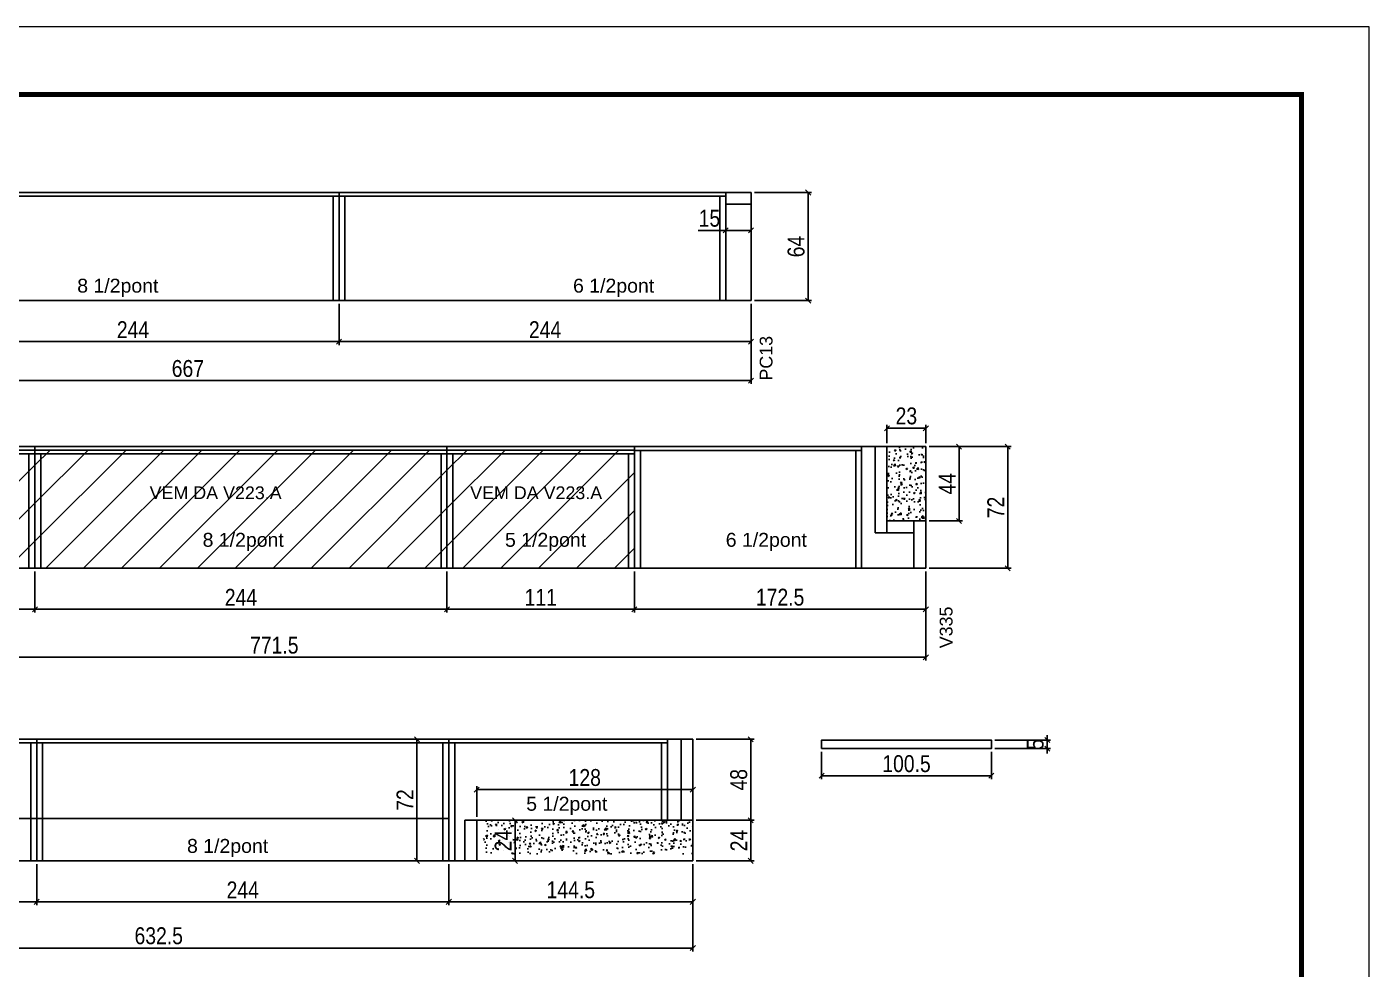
# Model space of a CAD drawing. Extents: x -3394 to 16474, y -5031 to 14397.
# Drawn here: x 9717 to 10512, y 9244 to 9802 of the extents above; entities that cross this region are included whole.
import ezdxf

# ---------------------------------------------------------------- set-up
doc = ezdxf.new("R2010")
doc.units = 0
doc.linetypes.add('DASHED', pattern=[0.75, 0.5, -0.25])
doc.layers.get('0').update_dxf_attribs({"linetype": 'CONTINUOUS'})
doc.layers.get('Defpoints').update_dxf_attribs({"linetype": 'CONTINUOUS'})
for name, color, linetype in [('COTA', 241, 'CONTINUOUS'), ('NOMENCLATURA', 7, 'CONTINUOUS'), ('Painéis', 200, 'CONTINUOUS'), ('PONTALETE', 7, 'CONTINUOUS'), ('SARR_2.2x7', 40, 'CONTINUOUS'), ('SARR_3.5x7', 81, 'CONTINUOUS')]:
    doc.layers.add(name, color=color, linetype=linetype)
for name, color, linetype, lineweight in [('Folhas', 255, 'CONTINUOUS', 9), ('REAPROVEITAMENTO', 251, 'CONTINUOUS', 9), ('SARRAFO DE PRESSAO', 251, 'DASHED', 9)]:
    doc.layers.add(name, color=color, linetype=linetype, lineweight=lineweight)
doc.styles.add('ARIAL', font='arial.ttf')
doc.styles.add('COTA TECNICA', font='techl___.ttf', dxfattribs={"height": 10})
doc.dimstyles.new('PAINEL', dxfattribs={"dimtxt": 10, "dimasz": 3, "dimexe": 3, "dimexo": 3, "dimgap": 3, "dimtad": 1, "dimdec": 1, "dimzin": 12, "dimdsep": 46, "dimtxsty": 'COTA TECNICA', "dimblk1": 'OBLIQUE', "dimblk2": 'OBLIQUE', "dimsah": 1, "dimcen": 0.9, "dimclrd": 4, "dimclre": 4, "dimclrt": 240, "dimadec": 1, "dimazin": 3, "dimtfac": 1, "dimtdec": 1, "dimtmove": 0, "dimatfit": 3, "dimfxl": 1, "dimtolj": 1, "dimtzin": 12, "dimarcsym": 0})

# ---------------------------------------------------------------- blocks, each defined once
blk = doc.blocks.new('9999999999')
at = {"layer": 'Folhas'}
blk.add_lwpolyline([(98138.98, 34190.21), (99623.98, 34190.21), (99623.98, 35240.21), (98138.98, 35240.21)], close=True, dxfattribs=at)
at = {"layer": 'Folhas', "color": 30, "const_width": 3}
blk.add_lwpolyline([(98213.98, 34230.21), (99583.98, 34230.21), (99583.98, 35200.21), (98213.98, 35200.21)], close=True, dxfattribs=at)
blk = doc.blocks.new('_Oblique')
at = {"color": 0, "linetype": 'ByBlock', "lineweight": -2}
blk.add_line((-0.5, -0.5), (0.5, 0.5), dxfattribs=at)
blk = doc.blocks.new('*D518')
at = {"layer": 'COTA', "color": 4, "linetype": 'Continuous', "lineweight": -2, "transparency": 16777216}
for p, q in [((9658.27, 9638.15), (9658.27, 9613.84)), ((9902.27, 9638.15), (9902.27, 9613.84)), ((9658.27, 9615.84), (9902.27, 9615.84))]:
    blk.add_line(p, q, dxfattribs=at)
at = {"layer": 'Defpoints', "color": 0, "linetype": 'Continuous', "transparency": 16777216}
for p in [(9658.27, 9640.15), (9902.27, 9640.15), (9902.27, 9615.84)]:
    blk.add_point(p, dxfattribs=at)
at = {"layer": 'COTA', "color": 4, "linetype": 'Continuous', "lineweight": -2, "transparency": 16777216, "xscale": 3, "yscale": 3, "zscale": 3, "rotation": 180}
blk.add_blockref('_Oblique', (9658.27, 9615.84), dxfattribs=at)
at = {"layer": 'COTA', "color": 4, "linetype": 'Continuous', "lineweight": -2, "transparency": 16777216, "xscale": 3, "yscale": 3, "zscale": 3}
blk.add_blockref('_Oblique', (9902.27, 9615.84), dxfattribs=at)
at = {"layer": 'COTA', "color": 240, "linetype": 'Continuous', "transparency": 16777216, "insert": (9780.27, 9622.92), "char_height": 10, "attachment_point": 5, "style": 'COTA TECNICA'}
blk.add_mtext('\\A1;244', dxfattribs=at)
blk = doc.blocks.new('*D523')
at = {"layer": 'COTA', "color": 4, "linetype": 'Continuous', "lineweight": -2, "transparency": 16777216}
for p, q in [((9902.27, 9638.15), (9902.27, 9613.84)), ((10146.27, 9638.15), (10146.27, 9613.84)), ((9902.27, 9615.84), (10146.27, 9615.84))]:
    blk.add_line(p, q, dxfattribs=at)
at = {"layer": 'Defpoints', "color": 0, "linetype": 'Continuous', "transparency": 16777216}
for p in [(9902.27, 9640.15), (10146.27, 9640.15), (10146.27, 9615.84)]:
    blk.add_point(p, dxfattribs=at)
at = {"layer": 'COTA', "color": 4, "linetype": 'Continuous', "lineweight": -2, "transparency": 16777216, "xscale": 3, "yscale": 3, "zscale": 3, "rotation": 180}
blk.add_blockref('_Oblique', (9902.27, 9615.84), dxfattribs=at)
at = {"layer": 'COTA', "color": 4, "linetype": 'Continuous', "lineweight": -2, "transparency": 16777216, "xscale": 3, "yscale": 3, "zscale": 3}
blk.add_blockref('_Oblique', (10146.27, 9615.84), dxfattribs=at)
at = {"layer": 'COTA', "color": 240, "linetype": 'Continuous', "transparency": 16777216, "insert": (10024.27, 9622.92), "char_height": 10, "attachment_point": 5, "style": 'COTA TECNICA'}
blk.add_mtext('\\A1;244', dxfattribs=at)
blk = doc.blocks.new('*D526')
at = {"layer": 'COTA', "color": 4, "linetype": 'Continuous', "lineweight": -2, "transparency": 16777216}
for p, q in [((10251.7, 9553.64), (10300.21, 9553.64)), ((10298.21, 9553.64), (10298.21, 9481.64)), ((10251.7, 9481.64), (10300.21, 9481.64))]:
    blk.add_line(p, q, dxfattribs=at)
at = {"layer": 'Defpoints', "color": 0, "linetype": 'Continuous', "transparency": 16777216}
for p in [(10249.7, 9553.64), (10249.7, 9481.64), (10298.21, 9481.64)]:
    blk.add_point(p, dxfattribs=at)
at = {"layer": 'COTA', "color": 4, "linetype": 'Continuous', "lineweight": -2, "transparency": 16777216, "xscale": 3, "yscale": 3, "zscale": 3}
for p, rotation in [((10298.21, 9553.64), 90), ((10298.21, 9481.64), 270)]:
    blk.add_blockref('_Oblique', p, dxfattribs=dict(at, rotation=rotation))
at = {"layer": 'COTA', "color": 240, "linetype": 'Continuous', "transparency": 16777216, "insert": (10291.14, 9517.64), "char_height": 10, "attachment_point": 5, "rotation": 90, "style": 'COTA TECNICA'}
blk.add_mtext('\\A1;72', dxfattribs=at)
blk = doc.blocks.new('*D527')
at = {"layer": 'COTA', "color": 4, "linetype": 'Continuous', "lineweight": -2, "transparency": 16777216}
for p, q in [((10077.2, 9479.64), (10077.2, 9455.34)), ((10249.7, 9479.64), (10249.7, 9455.34)), ((10077.2, 9457.34), (10249.7, 9457.34))]:
    blk.add_line(p, q, dxfattribs=at)
at = {"layer": 'Defpoints', "color": 0, "linetype": 'Continuous', "transparency": 16777216}
for p in [(10077.2, 9481.64), (10249.7, 9481.64), (10249.7, 9457.34)]:
    blk.add_point(p, dxfattribs=at)
at = {"layer": 'COTA', "color": 4, "linetype": 'Continuous', "lineweight": -2, "transparency": 16777216, "xscale": 3, "yscale": 3, "zscale": 3, "rotation": 180}
blk.add_blockref('_Oblique', (10077.2, 9457.34), dxfattribs=at)
at = {"layer": 'COTA', "color": 4, "linetype": 'Continuous', "lineweight": -2, "transparency": 16777216, "xscale": 3, "yscale": 3, "zscale": 3}
blk.add_blockref('_Oblique', (10249.7, 9457.34), dxfattribs=at)
at = {"layer": 'COTA', "color": 240, "linetype": 'Continuous', "transparency": 16777216, "insert": (10163.45, 9464.45), "char_height": 10, "attachment_point": 5, "style": 'COTA TECNICA'}
blk.add_mtext('\\A1;172.5', dxfattribs=at)
blk = doc.blocks.new('*D524')
at = {"layer": 'COTA', "color": 4, "linetype": 'Continuous', "lineweight": -2, "transparency": 16777216}
for p, q in [((9722.2, 9479.64), (9722.2, 9455.34)), ((9966.2, 9479.64), (9966.2, 9455.34)), ((9722.2, 9457.34), (9966.2, 9457.34))]:
    blk.add_line(p, q, dxfattribs=at)
at = {"layer": 'Defpoints', "color": 0, "linetype": 'Continuous', "transparency": 16777216}
for p in [(9722.2, 9481.64), (9966.2, 9481.64), (9966.2, 9457.34)]:
    blk.add_point(p, dxfattribs=at)
at = {"layer": 'COTA', "color": 4, "linetype": 'Continuous', "lineweight": -2, "transparency": 16777216, "xscale": 3, "yscale": 3, "zscale": 3, "rotation": 180}
blk.add_blockref('_Oblique', (9722.2, 9457.34), dxfattribs=at)
at = {"layer": 'COTA', "color": 4, "linetype": 'Continuous', "lineweight": -2, "transparency": 16777216, "xscale": 3, "yscale": 3, "zscale": 3}
blk.add_blockref('_Oblique', (9966.2, 9457.34), dxfattribs=at)
at = {"layer": 'COTA', "color": 240, "linetype": 'Continuous', "transparency": 16777216, "insert": (9844.2, 9464.41), "char_height": 10, "attachment_point": 5, "style": 'COTA TECNICA'}
blk.add_mtext('\\A1;244', dxfattribs=at)
blk = doc.blocks.new('*D525')
at = {"layer": 'COTA', "color": 4, "linetype": 'Continuous', "lineweight": -2, "transparency": 16777216}
for p, q in [((9478.2, 9479.64), (9478.2, 9455.34)), ((9722.2, 9479.64), (9722.2, 9455.34)), ((9478.2, 9457.34), (9722.2, 9457.34))]:
    blk.add_line(p, q, dxfattribs=at)
at = {"layer": 'Defpoints', "color": 0, "linetype": 'Continuous', "transparency": 16777216}
for p in [(9478.2, 9481.64), (9722.2, 9481.64), (9722.2, 9457.34)]:
    blk.add_point(p, dxfattribs=at)
at = {"layer": 'COTA', "color": 4, "linetype": 'Continuous', "lineweight": -2, "transparency": 16777216, "xscale": 3, "yscale": 3, "zscale": 3, "rotation": 180}
blk.add_blockref('_Oblique', (9478.2, 9457.34), dxfattribs=at)
at = {"layer": 'COTA', "color": 4, "linetype": 'Continuous', "lineweight": -2, "transparency": 16777216, "xscale": 3, "yscale": 3, "zscale": 3}
blk.add_blockref('_Oblique', (9722.2, 9457.34), dxfattribs=at)
at = {"layer": 'COTA', "color": 240, "linetype": 'Continuous', "transparency": 16777216, "insert": (9600.2, 9464.41), "char_height": 10, "attachment_point": 5, "style": 'COTA TECNICA'}
blk.add_mtext('\\A1;244', dxfattribs=at)
blk = doc.blocks.new('*D528')
at = {"layer": 'COTA', "color": 4, "linetype": 'Continuous', "lineweight": -2, "transparency": 16777216}
for p, q in [((10251.7, 9553.64), (10271.39, 9553.64)), ((10269.39, 9553.64), (10269.39, 9509.64)), ((10251.7, 9509.64), (10271.39, 9509.64))]:
    blk.add_line(p, q, dxfattribs=at)
at = {"layer": 'Defpoints', "color": 0, "linetype": 'Continuous', "transparency": 16777216}
for p in [(10249.7, 9553.64), (10249.7, 9509.64), (10269.39, 9509.64)]:
    blk.add_point(p, dxfattribs=at)
at = {"layer": 'COTA', "color": 4, "linetype": 'Continuous', "lineweight": -2, "transparency": 16777216, "xscale": 3, "yscale": 3, "zscale": 3}
for p, rotation in [((10269.39, 9553.64), 90), ((10269.39, 9509.64), 270)]:
    blk.add_blockref('_Oblique', p, dxfattribs=dict(at, rotation=rotation))
at = {"layer": 'COTA', "color": 240, "linetype": 'Continuous', "transparency": 16777216, "insert": (10262.32, 9531.64), "char_height": 10, "attachment_point": 5, "rotation": 90, "style": 'COTA TECNICA'}
blk.add_mtext('\\A1;44', dxfattribs=at)
blk = doc.blocks.new('*D529')
at = {"layer": 'COTA', "color": 4, "linetype": 'Continuous', "lineweight": -2, "transparency": 16777216}
for p, q in [((10226.7, 9555.64), (10226.7, 9566.57)), ((10226.7, 9564.57), (10249.7, 9564.57)), ((10249.7, 9555.64), (10249.7, 9566.57))]:
    blk.add_line(p, q, dxfattribs=at)
at = {"layer": 'Defpoints', "color": 0, "linetype": 'Continuous', "transparency": 16777216}
for p in [(10249.7, 9564.57), (10226.7, 9553.64), (10249.7, 9553.64)]:
    blk.add_point(p, dxfattribs=at)
at = {"layer": 'COTA', "color": 4, "linetype": 'Continuous', "lineweight": -2, "transparency": 16777216, "xscale": 3, "yscale": 3, "zscale": 3, "rotation": 180}
blk.add_blockref('_Oblique', (10226.7, 9564.57), dxfattribs=at)
at = {"layer": 'COTA', "color": 4, "linetype": 'Continuous', "lineweight": -2, "transparency": 16777216, "xscale": 3, "yscale": 3, "zscale": 3}
blk.add_blockref('_Oblique', (10249.7, 9564.57), dxfattribs=at)
at = {"layer": 'COTA', "color": 240, "linetype": 'Continuous', "transparency": 16777216, "insert": (10238.2, 9571.79), "char_height": 10, "attachment_point": 5, "style": 'COTA TECNICA'}
blk.add_mtext('\\A1;23', dxfattribs=at)
blk = doc.blocks.new('*D530')
at = {"layer": 'COTA', "color": 4, "linetype": 'Continuous', "lineweight": -2, "transparency": 16777216}
for p, q in [((10148.27, 9704.15), (10182.03, 9704.15)), ((10180.03, 9704.15), (10180.03, 9640.15)), ((10148.27, 9640.15), (10182.03, 9640.15))]:
    blk.add_line(p, q, dxfattribs=at)
at = {"layer": 'Defpoints', "color": 0, "linetype": 'Continuous', "transparency": 16777216}
for p in [(10146.27, 9704.15), (10146.27, 9640.15), (10180.03, 9640.15)]:
    blk.add_point(p, dxfattribs=at)
at = {"layer": 'COTA', "color": 4, "linetype": 'Continuous', "lineweight": -2, "transparency": 16777216, "xscale": 3, "yscale": 3, "zscale": 3}
for p, rotation in [((10180.03, 9704.15), 90), ((10180.03, 9640.15), 270)]:
    blk.add_blockref('_Oblique', p, dxfattribs=dict(at, rotation=rotation))
at = {"layer": 'COTA', "color": 240, "linetype": 'Continuous', "transparency": 16777216, "insert": (10172.93, 9672.15), "char_height": 10, "attachment_point": 5, "rotation": 90, "style": 'COTA TECNICA'}
blk.add_mtext('\\A1;64', dxfattribs=at)
blk = doc.blocks.new('*D532')
at = {"layer": 'COTA', "color": 4, "linetype": 'Continuous', "lineweight": -2, "transparency": 16777216}
for p, q in [((9479.27, 9306.38), (9479.27, 9282.08)), ((9723.27, 9306.38), (9723.27, 9282.08)), ((9479.27, 9284.08), (9723.27, 9284.08))]:
    blk.add_line(p, q, dxfattribs=at)
at = {"layer": 'Defpoints', "color": 0, "linetype": 'Continuous', "transparency": 16777216}
for p in [(9479.27, 9308.38), (9723.27, 9308.38), (9723.27, 9284.08)]:
    blk.add_point(p, dxfattribs=at)
at = {"layer": 'COTA', "color": 4, "linetype": 'Continuous', "lineweight": -2, "transparency": 16777216, "xscale": 3, "yscale": 3, "zscale": 3, "rotation": 180}
blk.add_blockref('_Oblique', (9479.27, 9284.08), dxfattribs=at)
at = {"layer": 'COTA', "color": 4, "linetype": 'Continuous', "lineweight": -2, "transparency": 16777216, "xscale": 3, "yscale": 3, "zscale": 3}
blk.add_blockref('_Oblique', (9723.27, 9284.08), dxfattribs=at)
at = {"layer": 'COTA', "color": 240, "linetype": 'Continuous', "transparency": 16777216, "insert": (9601.27, 9291.15), "char_height": 10, "attachment_point": 5, "style": 'COTA TECNICA'}
blk.add_mtext('\\A1;244', dxfattribs=at)
blk = doc.blocks.new('*D531')
at = {"layer": 'COTA', "color": 4, "linetype": 'Continuous', "lineweight": -2, "transparency": 16777216}
for p, q in [((9723.27, 9306.38), (9723.27, 9282.08)), ((9967.27, 9306.38), (9967.27, 9282.08)), ((9723.27, 9284.08), (9967.27, 9284.08))]:
    blk.add_line(p, q, dxfattribs=at)
at = {"layer": 'Defpoints', "color": 0, "linetype": 'Continuous', "transparency": 16777216}
for p in [(9723.27, 9308.38), (9967.27, 9308.38), (9967.27, 9284.08)]:
    blk.add_point(p, dxfattribs=at)
at = {"layer": 'COTA', "color": 4, "linetype": 'Continuous', "lineweight": -2, "transparency": 16777216, "xscale": 3, "yscale": 3, "zscale": 3, "rotation": 180}
blk.add_blockref('_Oblique', (9723.27, 9284.08), dxfattribs=at)
at = {"layer": 'COTA', "color": 4, "linetype": 'Continuous', "lineweight": -2, "transparency": 16777216, "xscale": 3, "yscale": 3, "zscale": 3}
blk.add_blockref('_Oblique', (9967.27, 9284.08), dxfattribs=at)
at = {"layer": 'COTA', "color": 240, "linetype": 'Continuous', "transparency": 16777216, "insert": (9845.27, 9291.15), "char_height": 10, "attachment_point": 5, "style": 'COTA TECNICA'}
blk.add_mtext('\\A1;244', dxfattribs=at)
blk = doc.blocks.new('*D533')
at = {"layer": 'COTA', "color": 4, "linetype": 'Continuous', "lineweight": -2, "transparency": 16777216}
for p, q in [((9479.27, 9657.15), (9479.27, 9590.77)), ((10146.27, 9638.15), (10146.27, 9590.77)), ((9479.27, 9592.77), (10146.27, 9592.77))]:
    blk.add_line(p, q, dxfattribs=at)
at = {"layer": 'Defpoints', "color": 0, "linetype": 'Continuous', "transparency": 16777216}
for p in [(9479.27, 9659.15), (10146.27, 9640.15), (10146.27, 9592.77)]:
    blk.add_point(p, dxfattribs=at)
at = {"layer": 'COTA', "color": 4, "linetype": 'Continuous', "lineweight": -2, "transparency": 16777216, "xscale": 3, "yscale": 3, "zscale": 3, "rotation": 180}
blk.add_blockref('_Oblique', (9479.27, 9592.77), dxfattribs=at)
at = {"layer": 'COTA', "color": 4, "linetype": 'Continuous', "lineweight": -2, "transparency": 16777216, "xscale": 3, "yscale": 3, "zscale": 3}
blk.add_blockref('_Oblique', (10146.27, 9592.77), dxfattribs=at)
at = {"layer": 'COTA', "color": 240, "linetype": 'Continuous', "transparency": 16777216, "insert": (9812.77, 9599.87), "char_height": 10, "attachment_point": 5, "style": 'COTA TECNICA'}
blk.add_mtext('\\A1;667', dxfattribs=at)
blk = doc.blocks.new('*D534')
at = {"layer": 'COTA', "color": 4, "linetype": 'Continuous', "lineweight": -2, "transparency": 16777216}
for p, q in [((10131.27, 9695.15), (10131.27, 9679.73)), ((10146.27, 9695.15), (10146.27, 9679.73)), ((10131.27, 9681.73), (10114.9, 9681.73)), ((10146.27, 9681.73), (10131.27, 9681.73))]:
    blk.add_line(p, q, dxfattribs=at)
at = {"layer": 'Defpoints', "color": 0, "linetype": 'Continuous', "transparency": 16777216}
for p in [(10131.27, 9697.15), (10146.27, 9697.15), (10131.27, 9681.73)]:
    blk.add_point(p, dxfattribs=at)
at = {"layer": 'COTA', "color": 4, "linetype": 'Continuous', "lineweight": -2, "transparency": 16777216, "xscale": 3, "yscale": 3, "zscale": 3, "rotation": 180}
blk.add_blockref('_Oblique', (10131.27, 9681.73), dxfattribs=at)
at = {"layer": 'COTA', "color": 4, "linetype": 'Continuous', "lineweight": -2, "transparency": 16777216, "xscale": 3, "yscale": 3, "zscale": 3}
blk.add_blockref('_Oblique', (10146.27, 9681.73), dxfattribs=at)
at = {"layer": 'COTA', "color": 240, "linetype": 'Continuous', "transparency": 16777216, "insert": (10121.58, 9688.84), "char_height": 10, "attachment_point": 5, "style": 'COTA TECNICA'}
blk.add_mtext('\\A1;15', dxfattribs=at)
blk = doc.blocks.new('*D535')
at = {"layer": 'COTA', "color": 4, "linetype": 'Continuous', "lineweight": -2, "transparency": 16777216}
for p, q in [((9478.2, 9477.64), (9478.2, 9426.93)), ((10249.7, 9477.64), (10249.7, 9426.93)), ((9478.2, 9428.93), (10249.7, 9428.93))]:
    blk.add_line(p, q, dxfattribs=at)
at = {"layer": 'Defpoints', "color": 0, "linetype": 'Continuous', "transparency": 16777216}
for p in [(9478.2, 9479.64), (10249.7, 9479.64), (10249.7, 9428.93)]:
    blk.add_point(p, dxfattribs=at)
at = {"layer": 'COTA', "color": 4, "linetype": 'Continuous', "lineweight": -2, "transparency": 16777216, "xscale": 3, "yscale": 3, "zscale": 3, "rotation": 180}
blk.add_blockref('_Oblique', (9478.2, 9428.93), dxfattribs=at)
at = {"layer": 'COTA', "color": 4, "linetype": 'Continuous', "lineweight": -2, "transparency": 16777216, "xscale": 3, "yscale": 3, "zscale": 3}
blk.add_blockref('_Oblique', (10249.7, 9428.93), dxfattribs=at)
at = {"layer": 'COTA', "color": 240, "linetype": 'Continuous', "transparency": 16777216, "insert": (9863.95, 9436.04), "char_height": 10, "attachment_point": 5, "style": 'COTA TECNICA'}
blk.add_mtext('\\A1;771.5', dxfattribs=at)
blk = doc.blocks.new('*D537')
at = {"layer": 'COTA', "color": 4, "linetype": 'Continuous', "lineweight": -2, "transparency": 16777216}
for p, q in [((9966.2, 9479.64), (9966.2, 9455.34)), ((10077.2, 9479.64), (10077.2, 9455.34)), ((9966.2, 9457.34), (10077.2, 9457.34))]:
    blk.add_line(p, q, dxfattribs=at)
at = {"layer": 'Defpoints', "color": 0, "linetype": 'Continuous', "transparency": 16777216}
for p in [(9966.2, 9481.64), (10077.2, 9481.64), (10077.2, 9457.34)]:
    blk.add_point(p, dxfattribs=at)
at = {"layer": 'COTA', "color": 4, "linetype": 'Continuous', "lineweight": -2, "transparency": 16777216, "xscale": 3, "yscale": 3, "zscale": 3, "rotation": 180}
blk.add_blockref('_Oblique', (9966.2, 9457.34), dxfattribs=at)
at = {"layer": 'COTA', "color": 4, "linetype": 'Continuous', "lineweight": -2, "transparency": 16777216, "xscale": 3, "yscale": 3, "zscale": 3}
blk.add_blockref('_Oblique', (10077.2, 9457.34), dxfattribs=at)
at = {"layer": 'COTA', "color": 240, "linetype": 'Continuous', "transparency": 16777216, "insert": (10021.7, 9464.4), "char_height": 10, "attachment_point": 5, "style": 'COTA TECNICA'}
blk.add_mtext('\\A1;111', dxfattribs=at)
blk = doc.blocks.new('*D538')
at = {"layer": 'COTA', "color": 4, "linetype": 'Continuous', "lineweight": -2, "transparency": 16777216}
for p, q in [((9479.27, 9306.38), (9479.27, 9254.73)), ((10111.77, 9306.38), (10111.77, 9254.73)), ((9479.27, 9256.73), (10111.77, 9256.73))]:
    blk.add_line(p, q, dxfattribs=at)
at = {"layer": 'Defpoints', "color": 0, "linetype": 'Continuous', "transparency": 16777216}
for p in [(9479.27, 9308.38), (10111.77, 9308.38), (10111.77, 9256.73)]:
    blk.add_point(p, dxfattribs=at)
at = {"layer": 'COTA', "color": 4, "linetype": 'Continuous', "lineweight": -2, "transparency": 16777216, "xscale": 3, "yscale": 3, "zscale": 3, "rotation": 180}
blk.add_blockref('_Oblique', (9479.27, 9256.73), dxfattribs=at)
at = {"layer": 'COTA', "color": 4, "linetype": 'Continuous', "lineweight": -2, "transparency": 16777216, "xscale": 3, "yscale": 3, "zscale": 3}
blk.add_blockref('_Oblique', (10111.77, 9256.73), dxfattribs=at)
at = {"layer": 'COTA', "color": 240, "linetype": 'Continuous', "transparency": 16777216, "insert": (9795.52, 9263.95), "char_height": 10, "attachment_point": 5, "style": 'COTA TECNICA'}
blk.add_mtext('\\A1;632.5', dxfattribs=at)
blk = doc.blocks.new('*D544')
at = {"layer": 'COTA', "color": 4, "linetype": 'Continuous', "lineweight": -2, "transparency": 16777216}
for p, q in [((9965.27, 9380.38), (9946.42, 9380.38)), ((9948.42, 9380.38), (9948.42, 9308.38)), ((9965.27, 9308.38), (9946.42, 9308.38))]:
    blk.add_line(p, q, dxfattribs=at)
at = {"layer": 'Defpoints', "color": 0, "linetype": 'Continuous', "transparency": 16777216}
for p in [(9967.27, 9380.38), (9948.42, 9308.38), (9967.27, 9308.38)]:
    blk.add_point(p, dxfattribs=at)
at = {"layer": 'COTA', "color": 4, "linetype": 'Continuous', "lineweight": -2, "transparency": 16777216, "xscale": 3, "yscale": 3, "zscale": 3}
for p, rotation in [((9948.42, 9380.38), 90), ((9948.42, 9308.38), 270)]:
    blk.add_blockref('_Oblique', p, dxfattribs=dict(at, rotation=rotation))
at = {"layer": 'COTA', "color": 240, "linetype": 'Continuous', "transparency": 16777216, "insert": (9941.35, 9344.38), "char_height": 10, "attachment_point": 5, "rotation": 90, "style": 'COTA TECNICA'}
blk.add_mtext('\\A1;72', dxfattribs=at)
blk = doc.blocks.new('*D545')
at = {"layer": 'COTA', "color": 4, "linetype": 'Continuous', "lineweight": -2, "transparency": 16777216}
for p, q in [((9967.27, 9306.38), (9967.27, 9282.08)), ((10111.77, 9306.38), (10111.77, 9282.08)), ((9967.27, 9284.08), (10111.77, 9284.08))]:
    blk.add_line(p, q, dxfattribs=at)
at = {"layer": 'Defpoints', "color": 0, "linetype": 'Continuous', "transparency": 16777216}
for p in [(9967.27, 9308.38), (10111.77, 9308.38), (10111.77, 9284.08)]:
    blk.add_point(p, dxfattribs=at)
at = {"layer": 'COTA', "color": 4, "linetype": 'Continuous', "lineweight": -2, "transparency": 16777216, "xscale": 3, "yscale": 3, "zscale": 3, "rotation": 180}
blk.add_blockref('_Oblique', (9967.27, 9284.08), dxfattribs=at)
at = {"layer": 'COTA', "color": 4, "linetype": 'Continuous', "lineweight": -2, "transparency": 16777216, "xscale": 3, "yscale": 3, "zscale": 3}
blk.add_blockref('_Oblique', (10111.77, 9284.08), dxfattribs=at)
at = {"layer": 'COTA', "color": 240, "linetype": 'Continuous', "transparency": 16777216, "insert": (10039.52, 9291.19), "char_height": 10, "attachment_point": 5, "style": 'COTA TECNICA'}
blk.add_mtext('\\A1;144.5', dxfattribs=at)
blk = doc.blocks.new('*D546')
at = {"layer": 'COTA', "color": 4, "linetype": 'Continuous', "lineweight": -2, "transparency": 16777216}
for p, q in [((9985.77, 9332.38), (10008.5, 9332.38)), ((10006.5, 9308.38), (10006.5, 9332.38)), ((9985.77, 9308.38), (10008.5, 9308.38))]:
    blk.add_line(p, q, dxfattribs=at)
at = {"layer": 'Defpoints', "color": 0, "linetype": 'Continuous', "transparency": 16777216}
for p in [(9983.77, 9332.38), (10006.5, 9332.38), (9983.77, 9308.38)]:
    blk.add_point(p, dxfattribs=at)
at = {"layer": 'COTA', "color": 4, "linetype": 'Continuous', "lineweight": -2, "transparency": 16777216, "xscale": 3, "yscale": 3, "zscale": 3}
for p, rotation in [((10006.5, 9332.38), 90), ((10006.5, 9308.38), 270)]:
    blk.add_blockref('_Oblique', p, dxfattribs=dict(at, rotation=rotation))
at = {"layer": 'COTA', "color": 240, "linetype": 'Continuous', "transparency": 16777216, "insert": (9999.43, 9320.38), "char_height": 10, "attachment_point": 5, "rotation": 90, "style": 'COTA TECNICA'}
blk.add_mtext('\\A1;24', dxfattribs=at)
blk = doc.blocks.new('*D547')
at = {"layer": 'COTA', "color": 4, "linetype": 'Continuous', "lineweight": -2, "transparency": 16777216}
for p, q in [((9983.77, 9334.38), (9983.77, 9352.56)), ((9983.77, 9350.56), (10111.77, 9350.56)), ((10111.77, 9334.38), (10111.77, 9352.56))]:
    blk.add_line(p, q, dxfattribs=at)
at = {"layer": 'Defpoints', "color": 0, "linetype": 'Continuous', "transparency": 16777216}
for p in [(10111.77, 9350.56), (9983.77, 9332.38), (10111.77, 9332.38, 0)]:
    blk.add_point(p, dxfattribs=at)
at = {"layer": 'COTA', "color": 4, "linetype": 'Continuous', "lineweight": -2, "transparency": 16777216, "xscale": 3, "yscale": 3, "zscale": 3, "rotation": 180}
blk.add_blockref('_Oblique', (9983.77, 9350.56), dxfattribs=at)
at = {"layer": 'COTA', "color": 4, "linetype": 'Continuous', "lineweight": -2, "transparency": 16777216, "xscale": 3, "yscale": 3, "zscale": 3}
blk.add_blockref('_Oblique', (10111.77, 9350.56), dxfattribs=at)
at = {"layer": 'COTA', "color": 240, "linetype": 'Continuous', "transparency": 16777216, "insert": (10047.77, 9357.66), "char_height": 10, "attachment_point": 5, "style": 'COTA TECNICA'}
blk.add_mtext('\\A1;128', dxfattribs=at)
blk = doc.blocks.new('*D548')
at = {"layer": 'COTA', "color": 4, "linetype": 'Continuous', "lineweight": -2, "transparency": 16777216}
for p, q in [((10113.77, 9380.38), (10148.08, 9380.38)), ((10146.08, 9380.38), (10146.08, 9332.38)), ((10113.77, 9332.38), (10148.08, 9332.38))]:
    blk.add_line(p, q, dxfattribs=at)
at = {"layer": 'Defpoints', "color": 0, "linetype": 'Continuous', "transparency": 16777216}
for p in [(10111.77, 9380.38), (10111.77, 9332.38), (10146.08, 9332.38)]:
    blk.add_point(p, dxfattribs=at)
at = {"layer": 'COTA', "color": 4, "linetype": 'Continuous', "lineweight": -2, "transparency": 16777216, "xscale": 3, "yscale": 3, "zscale": 3}
for p, rotation in [((10146.08, 9380.38), 90), ((10146.08, 9332.38), 270)]:
    blk.add_blockref('_Oblique', p, dxfattribs=dict(at, rotation=rotation))
at = {"layer": 'COTA', "color": 240, "linetype": 'Continuous', "transparency": 16777216, "insert": (10138.98, 9356.38), "char_height": 10, "attachment_point": 5, "rotation": 90, "style": 'COTA TECNICA'}
blk.add_mtext('\\A1;48', dxfattribs=at)
blk = doc.blocks.new('*D549')
at = {"layer": 'COTA', "color": 4, "linetype": 'Continuous', "lineweight": -2, "transparency": 16777216}
for p, q in [((10113.77, 9332.38), (10148.08, 9332.38)), ((10146.08, 9332.38), (10146.08, 9308.38)), ((10113.77, 9308.38), (10148.08, 9308.38))]:
    blk.add_line(p, q, dxfattribs=at)
at = {"layer": 'Defpoints', "color": 0, "linetype": 'Continuous', "transparency": 16777216}
for p in [(10111.77, 9332.38), (10111.77, 9308.38), (10146.08, 9308.38)]:
    blk.add_point(p, dxfattribs=at)
at = {"layer": 'COTA', "color": 4, "linetype": 'Continuous', "lineweight": -2, "transparency": 16777216, "xscale": 3, "yscale": 3, "zscale": 3}
for p, rotation in [((10146.08, 9332.38), 90), ((10146.08, 9308.38), 270)]:
    blk.add_blockref('_Oblique', p, dxfattribs=dict(at, rotation=rotation))
at = {"layer": 'COTA', "color": 240, "linetype": 'Continuous', "transparency": 16777216, "insert": (10139, 9320.38), "char_height": 10, "attachment_point": 5, "rotation": 90, "style": 'COTA TECNICA'}
blk.add_mtext('\\A1;24', dxfattribs=at)
blk = doc.blocks.new('*D623')
at = {"layer": 'COTA', "color": 4, "linetype": 'Continuous', "lineweight": -2, "transparency": 16777216}
for p, q in [((10290.53, 9379.86), (10323.62, 9379.86)), ((10321.62, 9379.86), (10321.62, 9382.86)), ((10321.62, 9379.86), (10321.62, 9374.86)), ((10290.53, 9374.86), (10323.62, 9374.86)), ((10321.62, 9374.86), (10321.62, 9371.86))]:
    blk.add_line(p, q, dxfattribs=at)
at = {"layer": 'Defpoints', "color": 0, "linetype": 'Continuous', "transparency": 16777216}
for p in [(10288.53, 9379.86), (10288.53, 9374.86), (10321.62, 9374.86)]:
    blk.add_point(p, dxfattribs=at)
at = {"layer": 'COTA', "color": 4, "linetype": 'Continuous', "lineweight": -2, "transparency": 16777216, "xscale": 3, "yscale": 3, "zscale": 3}
for p, rotation in [((10321.62, 9379.86), 270), ((10321.62, 9374.86), 90)]:
    blk.add_blockref('_Oblique', p, dxfattribs=dict(at, rotation=rotation))
at = {"layer": 'COTA', "color": 240, "linetype": 'Continuous', "transparency": 16777216, "insert": (10314.51, 9377.36), "char_height": 10, "attachment_point": 5, "rotation": 90, "style": 'COTA TECNICA'}
blk.add_mtext('\\A1;5', dxfattribs=at)
blk = doc.blocks.new('*D624')
at = {"layer": 'COTA', "color": 4, "linetype": 'Continuous', "lineweight": -2, "transparency": 16777216}
for p, q in [((10188.03, 9372.86), (10188.03, 9356.75)), ((10288.53, 9372.86), (10288.53, 9356.75)), ((10288.53, 9358.75), (10188.03, 9358.75))]:
    blk.add_line(p, q, dxfattribs=at)
at = {"layer": 'Defpoints', "color": 0, "linetype": 'Continuous', "transparency": 16777216}
for p in [(10188.03, 9374.86), (10288.53, 9374.86), (10188.03, 9358.75)]:
    blk.add_point(p, dxfattribs=at)
at = {"layer": 'COTA', "color": 4, "linetype": 'Continuous', "lineweight": -2, "transparency": 16777216, "xscale": 3, "yscale": 3, "zscale": 3, "rotation": 180}
blk.add_blockref('_Oblique', (10188.03, 9358.75), dxfattribs=at)
at = {"layer": 'COTA', "color": 4, "linetype": 'Continuous', "lineweight": -2, "transparency": 16777216, "xscale": 3, "yscale": 3, "zscale": 3}
blk.add_blockref('_Oblique', (10288.53, 9358.75), dxfattribs=at)
at = {"layer": 'COTA', "color": 240, "linetype": 'Continuous', "transparency": 16777216, "insert": (10238.28, 9365.86), "char_height": 10, "attachment_point": 5, "style": 'COTA TECNICA'}
blk.add_mtext('\\A1;100.5', dxfattribs=at)

msp = doc.modelspace()

# ---------------------------------------------------------------- hatches: boundary and pattern name
at = {"layer": 'COTA', "linetype": 'Continuous'}
h = msp.add_hatch(dxfattribs=at)
h.set_pattern_fill('AR-CONC', color=256, scale=0.05)
h.set_pattern_definition([(50, (4798.9, 1201.13), (9.1092334, -0.796954), [0.9525, -10.4775]), (355, (4798.9, 1201.13), (-1.762171, 9.552842), [0.762, -8.382029]), (100.45144, (4799.659, 1201.063), (7.347062, 8.7558876), [0.8095004, -8.904512]), (46.1842, (4798.9, 1203.67), (13.553952, -2.102116), [1.42875, -15.71625]), (96.63556, (4800.03, 1203.495), (11.870207, 12.371306), [1.214251, -13.35678]), (351.18415, (4798.9, 1203.67), (11.870207, 12.371306), [1.142998, -12.572987]), (21, (4800.17, 1203.035), (7.5807196, -5.11326), [0.9525, -10.4775]), (326, (4800.17, 1203.035), (3.090101, 9.209398), [0.762, -8.382]), (71.45144, (4800.802, 1202.609), (10.670821, 4.0961384), [0.8095004, -8.904497]), (37.5, (4798.9, 1201.1298), (0.1544302, 4.2277519), [0, -8.2804, 0, -8.509, 0, -8.41375]), (7.5, (4798.9, 1201.13), (3.3409831, 5.0090287), [0, -4.8514, 0, -8.0899, 0, -3.20675]), (327.5, (4796.068, 1201.1298), (6.7795298, -0.2864372), [0, -3.175, 0, -9.906, 0, -13.1445]), (317.5, (4794.798, 1201.13), (7.406459, 1.2713246), [0, -4.1275, 0, -6.5786, 0, -9.3345])])
h.paths.add_polyline_path([(10226.7, 9509.64), (10249.7, 9509.64), (10249.7, 9553.64), (10226.7, 9553.64)])
h = msp.add_hatch(dxfattribs=at)
h.set_pattern_fill('AR-CONC', color=256, scale=0.05)
h.set_pattern_definition([(50, (4755, 1150.575), (9.1092334, -0.796954), [0.9525, -10.4775]), (355, (4755, 1150.575), (-1.762171, 9.552842), [0.762, -8.382029]), (100.45144, (4755.759, 1150.509), (7.347062, 8.7558876), [0.8095004, -8.904512]), (46.1842, (4755, 1153.115), (13.553952, -2.102116), [1.42875, -15.71625]), (96.63556, (4756.13, 1152.94), (11.870207, 12.371306), [1.214251, -13.35678]), (351.18415, (4755, 1153.115), (11.870207, 12.371306), [1.142998, -12.572987]), (21, (4756.27, 1152.48), (7.5807196, -5.11326), [0.9525, -10.4775]), (326, (4756.27, 1152.48), (3.090101, 9.209398), [0.762, -8.382]), (71.45144, (4756.902, 1152.054), (10.670821, 4.0961384), [0.8095004, -8.904497]), (37.5, (4755, 1150.575), (0.1544302, 4.2277519), [0, -8.2804, 0, -8.509, 0, -8.41375]), (7.5, (4755, 1150.575), (3.3409831, 5.0090287), [0, -4.8514, 0, -8.0899, 0, -3.20675]), (327.5, (4752.168, 1150.575), (6.7795298, -0.2864372), [0, -3.175, 0, -9.906, 0, -13.1445]), (317.5, (4750.898, 1150.575), (7.406459, 1.2713246), [0, -4.1275, 0, -6.5786, 0, -9.3345])])
h.paths.add_polyline_path([(10111.77, 9332.38), (9987.77, 9332.38), (9987.77, 9312.38), (10111.77, 9312.38)])
at = {"layer": 'REAPROVEITAMENTO', "linetype": 'Continuous'}
h = msp.add_hatch(dxfattribs=at)
h.set_pattern_fill('ANSI31', color=256, scale=5)
h.paths.add_polyline_path([(9478.2, 9551.64), (9478.2, 9481.64), (9722.2, 9481.64), (9722.2, 9551.64)])
h = msp.add_hatch(dxfattribs=at)
h.set_pattern_fill('ANSI31', color=256, scale=5)
h.paths.add_polyline_path([(9966.2, 9481.64), (9966.2, 9551.64), (9722.2, 9551.64), (9722.2, 9481.64)])
h = msp.add_hatch(dxfattribs=at)
h.set_pattern_fill('ANSI31', color=256, scale=5)
h.paths.add_polyline_path([(10077.2, 9551.64), (9966.2, 9551.64), (9966.2, 9481.64), (10077.2, 9481.64)])
h = msp.add_hatch(dxfattribs=at)
h.set_pattern_fill('ANGLE', color=256)
h.set_pattern_definition([(0, (0, 0), (0, 6.985), [5.08, -1.905]), (90, (0, 0), (-6.985, 4e-16), [5.08, -1.905])])
h.paths.add_polyline_path([(10009.43, 9309.15), (10009.43, 9330.12), (9988.84, 9330.12), (9988.84, 9309.15)], flags=9)

# ---------------------------------------------------------------- linework, layer by layer
at = {"layer": 'COTA', "linetype": 'Continuous'}
for p, q in [((10226.7, 9553.64), (10249.7, 9553.64)), ((10249.7, 9553.64), (10249.7, 9509.64)), ((10111.77, 9332.38), (10111.77, 9308.38)), ((9983.77, 9308.38), (10111.77, 9308.38))]:
    msp.add_line(p, q, dxfattribs=at)
at = {"layer": 'Painéis', "linetype": 'Continuous'}
for p, q in [((9479.27, 9704.15), (10146.27, 9704.15)), ((9902.27, 9704.15), (9902.27, 9640.15)), ((9902.27, 9704.15), (9902.27, 9640.15)), ((10146.27, 9704.15), (10146.27, 9640.15)), ((10146.27, 9704.15), (10146.27, 9640.15)), ((9498.27, 9640.15), (10146.27, 9640.15)), ((9478.2, 9553.64), (10226.7, 9553.64)), ((9722.2, 9553.64), (9722.2, 9481.64)), ((9722.2, 9553.64), (9722.2, 9481.64)), ((9966.2, 9553.64), (9966.2, 9481.64)), ((9966.2, 9553.64), (9966.2, 9481.64)), ((10077.2, 9553.64), (10077.2, 9481.64)), ((10077.2, 9553.64), (10077.2, 9481.64)), ((10226.7, 9553.64), (10226.7, 9509.64)), ((9478.2, 9551.64), (10077.2, 9551.64)), ((10226.7, 9509.64), (10249.7, 9509.64)), ((10249.7, 9509.64), (10249.7, 9481.64)), ((9478.2, 9481.64), (10249.7, 9481.64)), ((9479.27, 9380.38), (10111.77, 9380.38)), ((9723.27, 9380.38), (9723.27, 9308.38)), ((9967.27, 9380.38), (9967.27, 9308.38)), ((9967.27, 9380.38), (9967.27, 9308.38)), ((10111.77, 9380.38), (10111.77, 9332.38)), ((9479.27, 9333.38), (9967.27, 9333.38)), ((9983.77, 9332.38, 0), (9983.77, 9308.38)), ((9983.77, 9332.38), (10111.77, 9332.38, 0)), ((9479.27, 9308.38), (9983.77, 9308.38))]:
    msp.add_line(p, q, dxfattribs=at)
msp.add_lwpolyline([(10188.03, 9374.86), (10288.53, 9374.86), (10288.53, 9379.86), (10188.03, 9379.86)], close=True, dxfattribs=at)
at = {"layer": 'SARR_2.2x7', "ltscale": 25}
for p, q in [((10131.27, 9697.15), (10146.27, 9697.15)), ((10219.7, 9553.64), (10219.7, 9502.64)), ((10242.7, 9509.64), (10242.7, 9481.64)), ((10219.7, 9502.64), (10226.7, 9502.64)), ((10226.7, 9502.64), (10242.7, 9502.64)), ((10104.77, 9380.38), (10104.77, 9332.38)), ((9976.77, 9332.38, 0), (9976.77, 9308.38))]:
    msp.add_line(p, q, dxfattribs=at)
at = {"layer": 'SARR_2.2x7', "linetype": 'Continuous'}
for p, q in [((10226.7, 9509.64), (10226.7, 9502.64)), ((9976.77, 9332.38, 0), (9983.77, 9332.38))]:
    msp.add_line(p, q, dxfattribs=at)
at = {"layer": 'SARR_2.2x7', "ltscale": 25}
for points in [[(9902.27, 9701.95), (9658.27, 9701.95), (9658.27, 9704.15), (9902.27, 9704.15)], [(9902.27, 9701.95), (10131.27, 9701.95), (10131.27, 9704.15), (9902.27, 9704.15)], [(9967.27, 9378.18), (9723.27, 9378.18), (9723.27, 9380.38), (9967.27, 9380.38)], [(9967.27, 9378.18), (10096.77, 9378.18), (10096.77, 9380.38), (9967.27, 9380.38)]]:
    msp.add_lwpolyline(points, close=True, dxfattribs=at)
at = {"layer": 'SARR_2.2x7', "ltscale": 25, "elevation": 0}
for points in [[(10211.7, 9551.44), (10077.2, 9551.44), (10077.2, 9553.64), (10211.7, 9553.64)], [(9722.2, 9549.44), (9493.2, 9549.44), (9493.2, 9551.64), (9722.2, 9551.64)], [(9722.2, 9549.44), (9966.2, 9549.44), (9966.2, 9551.64), (9722.2, 9551.64)], [(10077.2, 9549.44), (9966.2, 9549.44), (9966.2, 9551.64), (10077.2, 9551.64)], [(9494.27, 9378.18), (9723.27, 9378.18), (9723.27, 9380.38), (9494.27, 9380.38)]]:
    msp.add_lwpolyline(points, close=True, dxfattribs=at)
at = {"layer": 'SARR_3.5x7'}
for points in [[(9902.27, 9640.15), (9898.77, 9640.15), (9898.77, 9701.95), (9902.27, 9701.95)], [(10131.27, 9640.15), (10127.77, 9640.15), (10127.77, 9701.95), (10131.27, 9701.95)], [(9722.2, 9481.64), (9725.7, 9481.64), (9725.7, 9549.44), (9722.2, 9549.44)], [(9967.27, 9308.38), (9963.77, 9308.38), (9963.77, 9378.18), (9967.27, 9378.18)], [(10096.77, 9332.38), (10093.27, 9332.38), (10093.27, 9378.18), (10096.77, 9378.18)]]:
    msp.add_lwpolyline(points, close=True, dxfattribs=at)
at = {"layer": 'SARR_3.5x7', "elevation": 0}
for points in [[(9902.27, 9640.15), (9905.77, 9640.15), (9905.77, 9701.95), (9902.27, 9701.95)], [(9722.2, 9481.64), (9718.7, 9481.64), (9718.7, 9549.44), (9722.2, 9549.44)], [(9966.2, 9481.64), (9962.7, 9481.64), (9962.7, 9549.44), (9966.2, 9549.44)], [(9966.2, 9481.64), (9969.7, 9481.64), (9969.7, 9549.44), (9966.2, 9549.44)], [(10077.2, 9481.64), (10073.7, 9481.64), (10073.7, 9549.44), (10077.2, 9549.44)], [(10077.2, 9481.64), (10080.7, 9481.64), (10080.7, 9551.44), (10077.2, 9551.44)], [(10211.7, 9481.64), (10208.2, 9481.64), (10208.2, 9551.44), (10211.7, 9551.44)], [(9723.27, 9308.38), (9719.77, 9308.38), (9719.77, 9378.18), (9723.27, 9378.18)], [(9723.27, 9308.38), (9726.77, 9308.38), (9726.77, 9378.18), (9723.27, 9378.18)], [(9967.27, 9308.38), (9970.77, 9308.38), (9970.77, 9378.18), (9967.27, 9378.18)]]:
    msp.add_lwpolyline(points, close=True, dxfattribs=at)

# ---------------------------------------------------------------- block references
at = {"layer": 'SARRAFO DE PRESSAO', "color": 6, "linetype": 'ByBlock'}
msp.add_blockref('9999999999', (-89111.77, -25437.95), dxfattribs=at)

# ---------------------------------------------------------------- texts
at = {"layer": 'NOMENCLATURA', "linetype": 'Continuous', "style": 'ARIAL'}
for s, p in [('PC13', (10158.92, 9592.77)), ('V335', (10265.51, 9434.26))]:
    msp.add_text(s, height=7.567, rotation=90, dxfattribs=at).set_placement(p)
for p in [(9790.15, 9522.55), (9979.93, 9522.55)]:
    msp.add_text('VEM DA V223.A', height=7.5671, dxfattribs=at).set_placement(p)
at = {"layer": 'PONTALETE', "linetype": 'Continuous', "style": 'ARIAL'}
for s, p in [('8 1/2pont', (9747.27, 9644.85)), ('6 1/2pont', (10040.83, 9644.85)), ('8 1/2pont', (9821.5, 9494.35, 0)), ('5 1/2pont', (10000.53, 9494.35, 0)), ('6 1/2pont', (10131.24, 9494.35, 0)), ('5 1/2pont', (10013.1, 9338.05)), ('8 1/2pont', (9812.27, 9313.09))]:
    msp.add_text(s, height=8.25, dxfattribs=at).set_placement(p)

# ---------------------------------------------------------------- dimensions: what is measured, and where the dimension line sits
at = {"layer": 'COTA', "linetype": 'Continuous'}
for base, p1, p2, picture, middle in [((10180.03, 9640.15), (10146.27, 9704.15), (10146.27, 9640.15), '*D530', (10172.93, 9672.15)), ((10298.21, 9481.64), (10249.7, 9553.64), (10249.7, 9481.64), '*D526', (10291.14, 9517.64)), ((10269.39, 9509.64), (10249.7, 9553.64), (10249.7, 9509.64), '*D528', (10262.32, 9531.64)), ((9948.42, 9308.38), (9967.27, 9380.38), (9967.27, 9308.38), '*D544', (9941.35, 9344.38)), ((10146.08, 9332.38), (10111.77, 9380.38), (10111.77, 9332.38), '*D548', (10138.98, 9356.38)), ((10321.62, 9374.86), (10288.53, 9379.86), (10288.53, 9374.86), '*D623', (10314.51, 9377.36)), ((10006.5, 9332.38), (9983.77, 9308.38), (9983.77, 9332.38), '*D546', (9999.43, 9320.38)), ((10146.08, 9308.38), (10111.77, 9332.38), (10111.77, 9308.38), '*D549', (10139, 9320.38))]:
    dim = msp.add_linear_dim(base=base, p1=p1, p2=p2, angle=90, dimstyle='PAINEL', override={"dimexe": 2, "dimexo": 2, "dimgap": 2, "dimadec": 8, "dimtix": 1, "dimatfit": 2, "dimldrblk": 'Oblique'}, dxfattribs=at)
    dim.commit()
    dim.dimension.update_dxf_attribs({"geometry": picture, "text_midpoint": middle})
dim = msp.add_linear_dim(base=(10131.27, 9681.73), p1=(10146.27, 9697.15), p2=(10131.27, 9697.15), dimstyle='PAINEL', override={"dimexe": 2, "dimexo": 2, "dimgap": 2, "dimadec": 8, "dimtix": 1, "dimatfit": 2, "dimldrblk": 'Oblique'}, dxfattribs=at)
dim.commit()
dim.dimension.update_dxf_attribs({"geometry": '*D534', "text_midpoint": (10121.58, 9681.73), "dimtype": 160})
for base, p1, p2, picture, middle in [((10146.27, 9592.77), (9479.27, 9659.15), (10146.27, 9640.15), '*D533', (9812.77, 9599.87)), ((9902.27, 9615.84), (9658.27, 9640.15), (9902.27, 9640.15), '*D518', (9780.27, 9622.92)), ((10146.27, 9615.84), (9902.27, 9640.15), (10146.27, 9640.15), '*D523', (10024.27, 9622.92)), ((10249.7, 9564.57), (10226.7, 9553.64), (10249.7, 9553.64), '*D529', (10238.2, 9571.79)), ((9722.2, 9457.34), (9478.2, 9481.64), (9722.2, 9481.64), '*D525', (9600.2, 9464.41)), ((10249.7, 9428.93), (9478.2, 9479.64), (10249.7, 9479.64), '*D535', (9863.95, 9436.04)), ((9966.2, 9457.34), (9722.2, 9481.64), (9966.2, 9481.64), '*D524', (9844.2, 9464.41)), ((10077.2, 9457.34), (9966.2, 9481.64), (10077.2, 9481.64), '*D537', (10021.7, 9464.4)), ((10249.7, 9457.34), (10077.2, 9481.64), (10249.7, 9481.64), '*D527', (10163.45, 9464.45)), ((10188.03, 9358.75), (10288.53, 9374.86), (10188.03, 9374.86), '*D624', (10238.28, 9365.86)), ((10111.77, 9350.56), (9983.77, 9332.38), (10111.77, 9332.38, 0), '*D547', (10047.77, 9357.66)), ((9723.27, 9284.08), (9479.27, 9308.38), (9723.27, 9308.38), '*D532', (9601.27, 9291.15)), ((10111.77, 9256.73), (9479.27, 9308.38), (10111.77, 9308.38), '*D538', (9795.52, 9263.95)), ((9967.27, 9284.08), (9723.27, 9308.38), (9967.27, 9308.38), '*D531', (9845.27, 9291.15)), ((10111.77, 9284.08), (9967.27, 9308.38), (10111.77, 9308.38), '*D545', (10039.52, 9291.19))]:
    dim = msp.add_linear_dim(base=base, p1=p1, p2=p2, dimstyle='PAINEL', override={"dimexe": 2, "dimexo": 2, "dimgap": 2, "dimadec": 8, "dimtix": 1, "dimatfit": 2, "dimldrblk": 'Oblique'}, dxfattribs=at)
    dim.commit()
    dim.dimension.update_dxf_attribs({"geometry": picture, "text_midpoint": middle})

doc.saveas('drawing.dxf')
